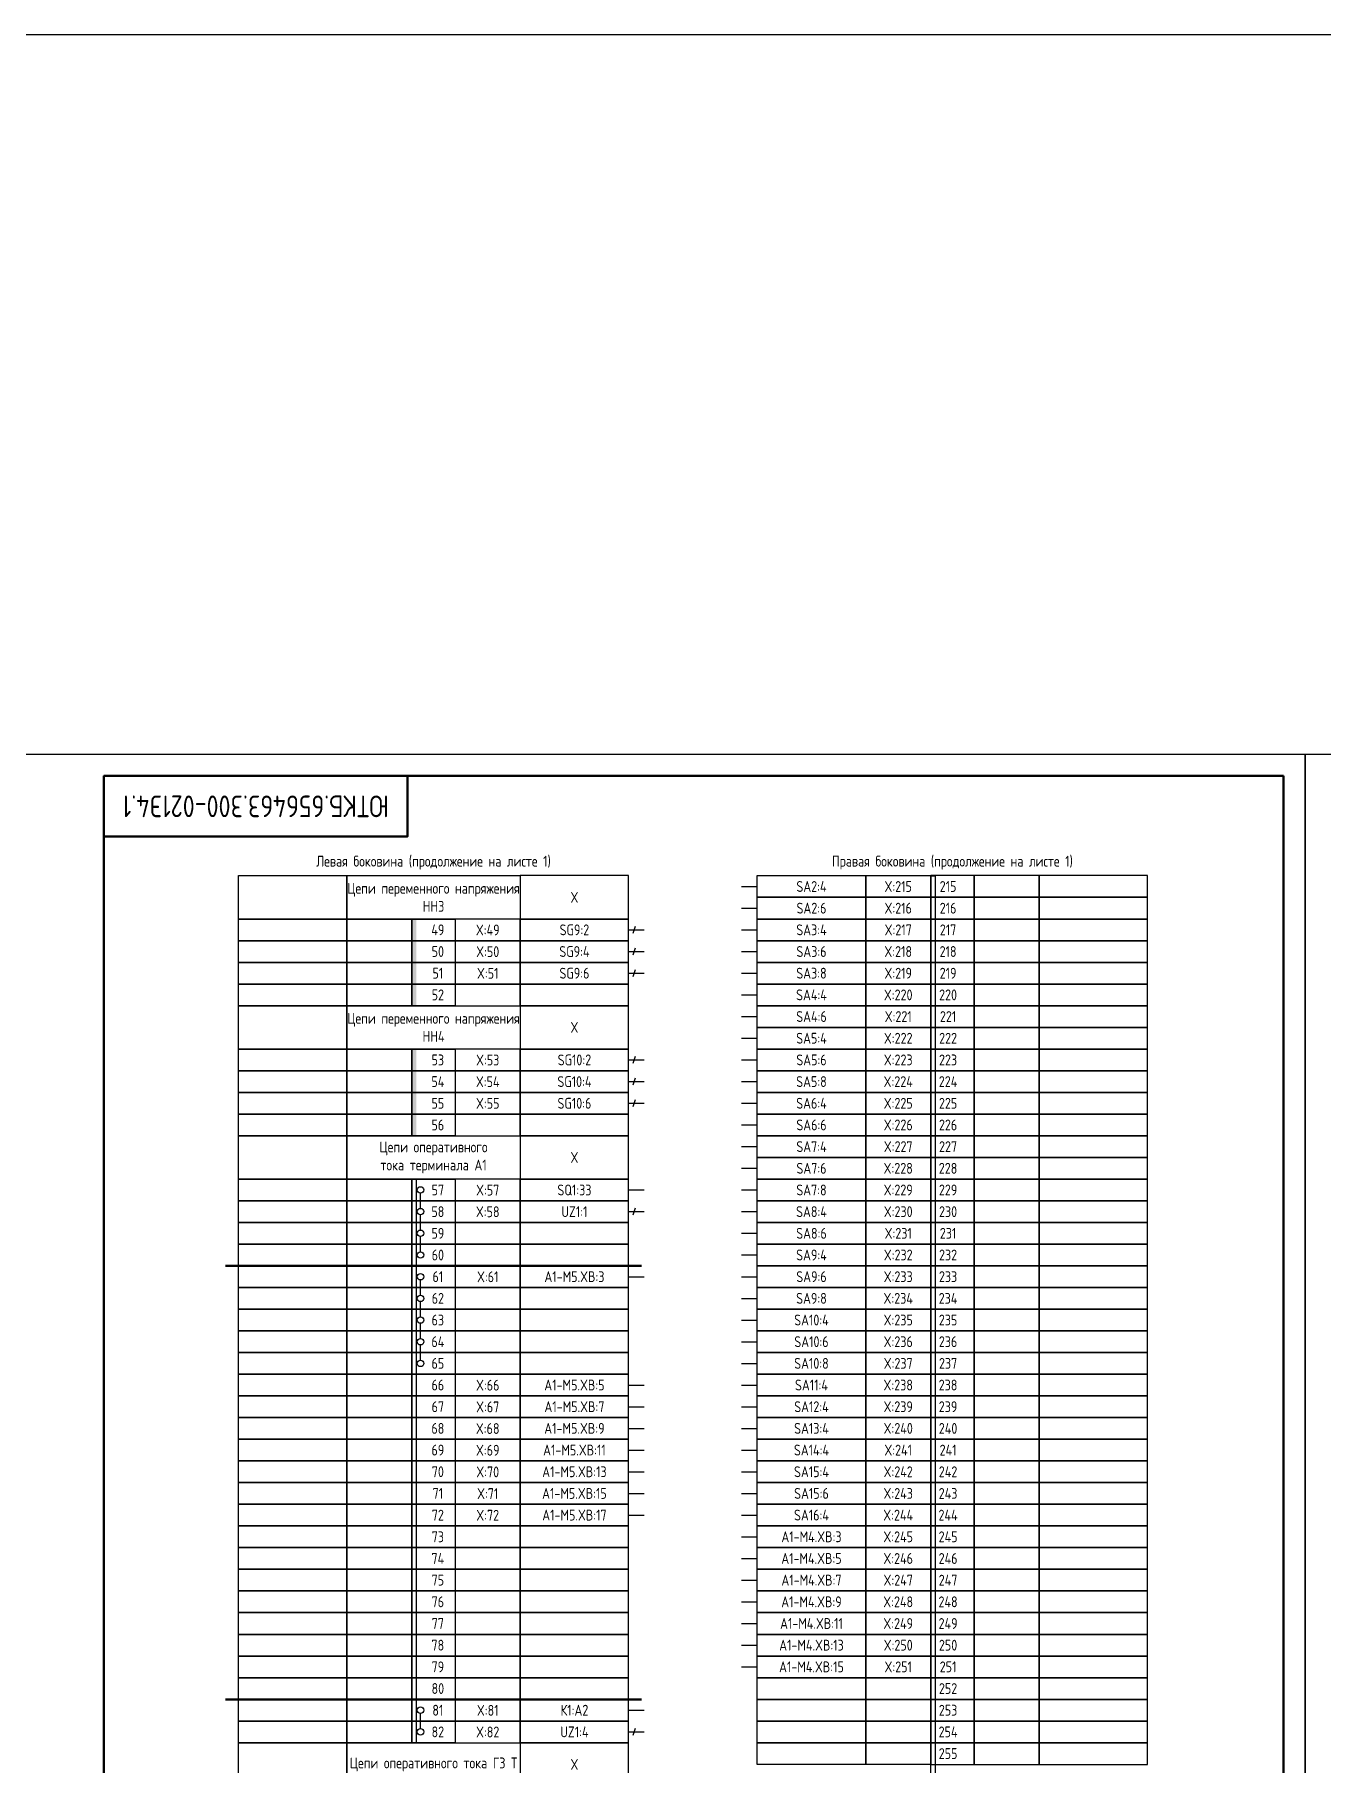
# Model space of a CAD drawing. Header units: millimetres. Extents: x -1117 to 4405, y -90 to 586.
# Drawn here: x 3661 to 3958, y 187 to 586 of the extents above; entities that cross this region are included whole.
import ezdxf

# ---------------------------------------------------------------- set-up
doc = ezdxf.new("R2010")
doc.units = ezdxf.units.MM
doc.styles.add('Gost_type_A', font='GOST_0.TTF')

# ---------------------------------------------------------------- blocks, each defined once
blk = doc.blocks.new('Штамп угловой верхний')
at = {"lineweight": 50}
blk.add_lwpolyline([(0, 0), (70, 0), (70, -14), (0, -14)], close=True, dxfattribs=at)

msp = doc.modelspace()

# ---------------------------------------------------------------- hatches: boundary and pattern name
h = msp.add_hatch(color=7)
h.dxf.hatch_style = 1
h.paths.add_polyline_path([(3749, 382), (3748, 382), (3748, 362), (3749, 362)])
h = msp.add_hatch(color=7)
h.dxf.hatch_style = 1
h.paths.add_polyline_path([(3749, 352), (3748, 352), (3748, 332), (3749, 332)])

# ---------------------------------------------------------------- linework, layer by layer
for p, q in [((3824.04, 389.5), (3827.67, 389.5)), ((3824.04, 384.5), (3827.67, 384.5)), ((3798, 379.5), (3801.62, 379.5)), ((3799.54, 380.31), (3798.96, 378.69)), ((3824.04, 379.5), (3827.67, 379.5)), ((3799.54, 375.31), (3798.96, 373.69)), ((3798, 374.5), (3801.62, 374.5)), ((3824.04, 374.5), (3827.67, 374.5)), ((3798, 369.5), (3801.62, 369.5)), ((3799.54, 370.31), (3798.96, 368.69)), ((3824.04, 369.5), (3827.67, 369.5)), ((3824.04, 364.5), (3827.67, 364.5)), ((3824.04, 359.5), (3827.67, 359.5)), ((3824.04, 354.5), (3827.67, 354.5)), ((3798, 349.5), (3801.62, 349.5)), ((3799.54, 350.31), (3798.96, 348.69)), ((3824.04, 349.5), (3827.67, 349.5)), ((3798, 344.5), (3801.62, 344.5)), ((3799.54, 345.31), (3798.96, 343.69)), ((3824.04, 344.5), (3827.67, 344.5)), ((3798, 339.5), (3801.62, 339.5)), ((3799.54, 340.31), (3798.96, 338.69)), ((3824.04, 339.5), (3827.67, 339.5)), ((3824.04, 334.5), (3827.67, 334.5)), ((3824.04, 329.5), (3827.67, 329.5)), ((3824.04, 324.5), (3827.67, 324.5)), ((3798, 319.5), (3801.62, 319.5)), ((3824.04, 319.5), (3827.67, 319.5)), ((3799.54, 315.31), (3798.96, 313.69)), ((3798, 314.5), (3801.62, 314.5)), ((3824.04, 314.5), (3827.67, 314.5)), ((3824.04, 309.5), (3827.67, 309.5)), ((3824.04, 304.5), (3827.67, 304.5)), ((3798, 299.5), (3801.62, 299.5)), ((3824.04, 299.5), (3827.67, 299.5)), ((3824.04, 294.5), (3827.67, 294.5)), ((3824.04, 289.5), (3827.67, 289.5)), ((3824.04, 284.5), (3827.67, 284.5)), ((3824.04, 279.5), (3827.67, 279.5)), ((3798, 274.5), (3801.62, 274.5)), ((3824.04, 274.5), (3827.67, 274.5)), ((3798, 269.5), (3801.62, 269.5)), ((3824.04, 269.5), (3827.67, 269.5)), ((3798, 264.5), (3801.62, 264.5)), ((3824.04, 264.5), (3827.67, 264.5)), ((3798, 259.5), (3801.62, 259.5)), ((3824.04, 259.5), (3827.67, 259.5)), ((3798, 254.5), (3801.62, 254.5)), ((3824.04, 254.5), (3827.67, 254.5)), ((3798, 249.5), (3801.62, 249.5)), ((3824.04, 249.5), (3827.67, 249.5)), ((3798, 244.5), (3801.62, 244.5)), ((3824.04, 244.5), (3827.67, 244.5)), ((3824.04, 239.5), (3827.67, 239.5)), ((3824.04, 234.5), (3827.67, 234.5)), ((3824.04, 229.5), (3827.67, 229.5)), ((3824.04, 224.5), (3827.67, 224.5)), ((3824.04, 219.5), (3827.67, 219.5)), ((3824.04, 214.5), (3827.67, 214.5)), ((3824.04, 209.5), (3827.67, 209.5)), ((3798, 199.5), (3801.62, 199.5)), ((3798, 194.5), (3801.62, 194.5)), ((3799.54, 195.31), (3798.96, 193.69))]:
    msp.add_line(p, q)
at = {"lineweight": -2}
for p, q in [((3750, 315.25), (3750, 318.75)), ((3750, 310.25), (3750, 313.75)), ((3750, 305.25), (3750, 308.75)), ((3750, 295.25), (3750, 298.75)), ((3750, 290.25), (3750, 293.75)), ((3750, 285.25), (3750, 288.75)), ((3750, 280.25), (3750, 283.75))]:
    msp.add_line(p, q, dxfattribs=at)
at = {"lineweight": 50}
for p, q in [((3705, 302), (3801, 302)), ((3705, 202), (3801, 202))]:
    msp.add_line(p, q, dxfattribs=at)
at = {"color": 7, "lineweight": -2}
msp.add_line((3750, 195.25), (3750, 198.75), dxfattribs=at)
for points in [[(-1117.42, 586), (4404.54, 586), (4404.54, -90), (-1117.42, -90)], [(3954, 420), (3954, 0), (3657, 0), (3657, 420)], [(4251, 420), (4251, 0), (3954, 0), (3954, 420)], [(3708, 392), (3733, 392), (3733, 382), (3708, 382)], [(3733, 392), (3773, 392), (3773, 382), (3733, 382)], [(3798, 392), (3773, 392), (3773, 382), (3798, 382)], [(3827.67, 392), (3852.67, 392), (3852.67, 387), (3827.67, 387)], [(3827.67, 392), (3852.67, 392), (3852.67, 387), (3827.67, 387)], [(3852.67, 392), (3867.67, 392), (3867.67, 387), (3852.67, 387)], [(3852.67, 392), (3867.67, 392), (3867.67, 387), (3852.67, 387)], [(3877.67, 392), (3867.67, 392), (3867.67, 387), (3877.67, 387)], [(3877.67, 392), (3867.67, 392), (3867.67, 387), (3877.67, 387)], [(3867.67, 391.99), (3868.67, 391.99), (3868.67, 162), (3867.67, 162)], [(3892.67, 392), (3877.67, 392), (3877.67, 387), (3892.67, 387)], [(3892.67, 392), (3877.67, 392), (3877.67, 387), (3892.67, 387)], [(3917.67, 392), (3892.67, 392), (3892.67, 387), (3917.67, 387)], [(3917.67, 392), (3892.67, 392), (3892.67, 387), (3917.67, 387)], [(3827.67, 387), (3852.67, 387), (3852.67, 382), (3827.67, 382)], [(3827.67, 387), (3852.67, 387), (3852.67, 382), (3827.67, 382)], [(3852.67, 387), (3867.67, 387), (3867.67, 382), (3852.67, 382)], [(3852.67, 387), (3867.67, 387), (3867.67, 382), (3852.67, 382)], [(3877.67, 387), (3867.67, 387), (3867.67, 382), (3877.67, 382)], [(3877.67, 387), (3867.67, 387), (3867.67, 382), (3877.67, 382)], [(3892.67, 387), (3877.67, 387), (3877.67, 382), (3892.67, 382)], [(3892.67, 387), (3877.67, 387), (3877.67, 382), (3892.67, 382)], [(3917.67, 387), (3892.67, 387), (3892.67, 382), (3917.67, 382)], [(3917.67, 387), (3892.67, 387), (3892.67, 382), (3917.67, 382)], [(3708, 382), (3733, 382), (3733, 377), (3708, 377)], [(3733, 382), (3748, 382), (3748, 377), (3733, 377)], [(3748, 382), (3758, 382), (3758, 377), (3748, 377)], [(3773, 382), (3758, 382), (3758, 377), (3773, 377)], [(3798, 382), (3773, 382), (3773, 377), (3798, 377)], [(3827.67, 382), (3852.67, 382), (3852.67, 377), (3827.67, 377)], [(3827.67, 382), (3852.67, 382), (3852.67, 377), (3827.67, 377)], [(3852.67, 382), (3867.67, 382), (3867.67, 377), (3852.67, 377)], [(3852.67, 382), (3867.67, 382), (3867.67, 377), (3852.67, 377)], [(3877.67, 382), (3867.67, 382), (3867.67, 377), (3877.67, 377)], [(3877.67, 382), (3867.67, 382), (3867.67, 377), (3877.67, 377)], [(3892.67, 382), (3877.67, 382), (3877.67, 377), (3892.67, 377)], [(3892.67, 382), (3877.67, 382), (3877.67, 377), (3892.67, 377)], [(3917.67, 382), (3892.67, 382), (3892.67, 377), (3917.67, 377)], [(3917.67, 382), (3892.67, 382), (3892.67, 377), (3917.67, 377)], [(3708, 377), (3733, 377), (3733, 372), (3708, 372)], [(3733, 377), (3748, 377), (3748, 372), (3733, 372)], [(3748, 377), (3758, 377), (3758, 372), (3748, 372)], [(3773, 377), (3758, 377), (3758, 372), (3773, 372)], [(3798, 377), (3773, 377), (3773, 372), (3798, 372)], [(3827.67, 377), (3852.67, 377), (3852.67, 372), (3827.67, 372)], [(3852.67, 377), (3867.67, 377), (3867.67, 372), (3852.67, 372)], [(3877.67, 377), (3867.67, 377), (3867.67, 372), (3877.67, 372)], [(3892.67, 377), (3877.67, 377), (3877.67, 372), (3892.67, 372)], [(3917.67, 377), (3892.67, 377), (3892.67, 372), (3917.67, 372)], [(3708, 372), (3733, 372), (3733, 367), (3708, 367)], [(3733, 372), (3748, 372), (3748, 367), (3733, 367)], [(3748, 372), (3758, 372), (3758, 367), (3748, 367)], [(3773, 372), (3758, 372), (3758, 367), (3773, 367)], [(3798, 372), (3773, 372), (3773, 367), (3798, 367)], [(3827.67, 372), (3852.67, 372), (3852.67, 367), (3827.67, 367)], [(3852.67, 372), (3867.67, 372), (3867.67, 367), (3852.67, 367)], [(3877.67, 372), (3867.67, 372), (3867.67, 367), (3877.67, 367)], [(3892.67, 372), (3877.67, 372), (3877.67, 367), (3892.67, 367)], [(3917.67, 372), (3892.67, 372), (3892.67, 367), (3917.67, 367)], [(3708, 367), (3733, 367), (3733, 362), (3708, 362)], [(3733, 367), (3748, 367), (3748, 362), (3733, 362)], [(3748, 367), (3758, 367), (3758, 362), (3748, 362)], [(3773, 367), (3758, 367), (3758, 362), (3773, 362)], [(3798, 367), (3773, 367), (3773, 362), (3798, 362)], [(3827.67, 367), (3852.67, 367), (3852.67, 362), (3827.67, 362)], [(3852.67, 367), (3867.67, 367), (3867.67, 362), (3852.67, 362)], [(3877.67, 367), (3867.67, 367), (3867.67, 362), (3877.67, 362)], [(3892.67, 367), (3877.67, 367), (3877.67, 362), (3892.67, 362)], [(3917.67, 367), (3892.67, 367), (3892.67, 362), (3917.67, 362)], [(3708, 362), (3733, 362), (3733, 352), (3708, 352)], [(3733, 362), (3773, 362), (3773, 352), (3733, 352)], [(3798, 362), (3773, 362), (3773, 352), (3798, 352)], [(3827.67, 362), (3852.67, 362), (3852.67, 357), (3827.67, 357)], [(3852.67, 362), (3867.67, 362), (3867.67, 357), (3852.67, 357)], [(3877.67, 362), (3867.67, 362), (3867.67, 357), (3877.67, 357)], [(3892.67, 362), (3877.67, 362), (3877.67, 357), (3892.67, 357)], [(3917.67, 362), (3892.67, 362), (3892.67, 357), (3917.67, 357)], [(3827.67, 357), (3852.67, 357), (3852.67, 352), (3827.67, 352)], [(3852.67, 357), (3867.67, 357), (3867.67, 352), (3852.67, 352)], [(3877.67, 357), (3867.67, 357), (3867.67, 352), (3877.67, 352)], [(3892.67, 357), (3877.67, 357), (3877.67, 352), (3892.67, 352)], [(3917.67, 357), (3892.67, 357), (3892.67, 352), (3917.67, 352)], [(3708, 352), (3733, 352), (3733, 347), (3708, 347)], [(3733, 352), (3748, 352), (3748, 347), (3733, 347)], [(3748, 352), (3758, 352), (3758, 347), (3748, 347)], [(3773, 352), (3758, 352), (3758, 347), (3773, 347)], [(3798, 352), (3773, 352), (3773, 347), (3798, 347)], [(3827.67, 352), (3852.67, 352), (3852.67, 347), (3827.67, 347)], [(3852.67, 352), (3867.67, 352), (3867.67, 347), (3852.67, 347)], [(3877.67, 352), (3867.67, 352), (3867.67, 347), (3877.67, 347)], [(3892.67, 352), (3877.67, 352), (3877.67, 347), (3892.67, 347)], [(3917.67, 352), (3892.67, 352), (3892.67, 347), (3917.67, 347)], [(3708, 347), (3733, 347), (3733, 342), (3708, 342)], [(3733, 347), (3748, 347), (3748, 342), (3733, 342)], [(3748, 347), (3758, 347), (3758, 342), (3748, 342)], [(3773, 347), (3758, 347), (3758, 342), (3773, 342)], [(3798, 347), (3773, 347), (3773, 342), (3798, 342)], [(3827.67, 347), (3852.67, 347), (3852.67, 342), (3827.67, 342)], [(3852.67, 347), (3867.67, 347), (3867.67, 342), (3852.67, 342)], [(3877.67, 347), (3867.67, 347), (3867.67, 342), (3877.67, 342)], [(3892.67, 347), (3877.67, 347), (3877.67, 342), (3892.67, 342)], [(3917.67, 347), (3892.67, 347), (3892.67, 342), (3917.67, 342)], [(3708, 342), (3733, 342), (3733, 337), (3708, 337)], [(3733, 342), (3748, 342), (3748, 337), (3733, 337)], [(3748, 342), (3758, 342), (3758, 337), (3748, 337)], [(3773, 342), (3758, 342), (3758, 337), (3773, 337)], [(3798, 342), (3773, 342), (3773, 337), (3798, 337)], [(3827.67, 342), (3852.67, 342), (3852.67, 337), (3827.67, 337)], [(3852.67, 342), (3867.67, 342), (3867.67, 337), (3852.67, 337)], [(3877.67, 342), (3867.67, 342), (3867.67, 337), (3877.67, 337)], [(3892.67, 342), (3877.67, 342), (3877.67, 337), (3892.67, 337)], [(3917.67, 342), (3892.67, 342), (3892.67, 337), (3917.67, 337)], [(3708, 337), (3733, 337), (3733, 332), (3708, 332)], [(3733, 337), (3748, 337), (3748, 332), (3733, 332)], [(3748, 337), (3758, 337), (3758, 332), (3748, 332)], [(3773, 337), (3758, 337), (3758, 332), (3773, 332)], [(3798, 337), (3773, 337), (3773, 332), (3798, 332)], [(3827.67, 337), (3852.67, 337), (3852.67, 332), (3827.67, 332)], [(3827.67, 337), (3852.67, 337), (3852.67, 332), (3827.67, 332)], [(3852.67, 337), (3867.67, 337), (3867.67, 332), (3852.67, 332)], [(3852.67, 337), (3867.67, 337), (3867.67, 332), (3852.67, 332)], [(3877.67, 337), (3867.67, 337), (3867.67, 332), (3877.67, 332)], [(3877.67, 337), (3867.67, 337), (3867.67, 332), (3877.67, 332)], [(3892.67, 337), (3877.67, 337), (3877.67, 332), (3892.67, 332)], [(3892.67, 337), (3877.67, 337), (3877.67, 332), (3892.67, 332)], [(3917.67, 337), (3892.67, 337), (3892.67, 332), (3917.67, 332)], [(3917.67, 337), (3892.67, 337), (3892.67, 332), (3917.67, 332)], [(3708, 332), (3733, 332), (3733, 322), (3708, 322)], [(3733, 332), (3773, 332), (3773, 322), (3733, 322)], [(3798, 332), (3773, 332), (3773, 322), (3798, 322)], [(3827.67, 332), (3852.67, 332), (3852.67, 327), (3827.67, 327)], [(3827.67, 332), (3852.67, 332), (3852.67, 327), (3827.67, 327)], [(3852.67, 332), (3867.67, 332), (3867.67, 327), (3852.67, 327)], [(3852.67, 332), (3867.67, 332), (3867.67, 327), (3852.67, 327)], [(3877.67, 332), (3867.67, 332), (3867.67, 327), (3877.67, 327)], [(3877.67, 332), (3867.67, 332), (3867.67, 327), (3877.67, 327)], [(3892.67, 332), (3877.67, 332), (3877.67, 327), (3892.67, 327)], [(3892.67, 332), (3877.67, 332), (3877.67, 327), (3892.67, 327)], [(3917.67, 332), (3892.67, 332), (3892.67, 327), (3917.67, 327)], [(3917.67, 332), (3892.67, 332), (3892.67, 327), (3917.67, 327)], [(3827.67, 327), (3852.67, 327), (3852.67, 322), (3827.67, 322)], [(3827.67, 327), (3852.67, 327), (3852.67, 322), (3827.67, 322)], [(3852.67, 327), (3867.67, 327), (3867.67, 322), (3852.67, 322)], [(3852.67, 327), (3867.67, 327), (3867.67, 322), (3852.67, 322)], [(3877.67, 327), (3867.67, 327), (3867.67, 322), (3877.67, 322)], [(3877.67, 327), (3867.67, 327), (3867.67, 322), (3877.67, 322)], [(3892.67, 327), (3877.67, 327), (3877.67, 322), (3892.67, 322)], [(3892.67, 327), (3877.67, 327), (3877.67, 322), (3892.67, 322)], [(3917.67, 327), (3892.67, 327), (3892.67, 322), (3917.67, 322)], [(3917.67, 327), (3892.67, 327), (3892.67, 322), (3917.67, 322)], [(3708, 322), (3733, 322), (3733, 317), (3708, 317)], [(3733, 322), (3748, 322), (3748, 317), (3733, 317)], [(3748, 322), (3758, 322), (3758, 317), (3748, 317)], [(3748, 322), (3749, 322), (3749, 192), (3748, 192)], [(3773, 322), (3758, 322), (3758, 317), (3773, 317)], [(3798, 322), (3773, 322), (3773, 317), (3798, 317)], [(3827.67, 322), (3852.67, 322), (3852.67, 317), (3827.67, 317)], [(3852.67, 322), (3867.67, 322), (3867.67, 317), (3852.67, 317)], [(3877.67, 322), (3867.67, 322), (3867.67, 317), (3877.67, 317)], [(3892.67, 322), (3877.67, 322), (3877.67, 317), (3892.67, 317)], [(3917.67, 322), (3892.67, 322), (3892.67, 317), (3917.67, 317)], [(3708, 317), (3733, 317), (3733, 312), (3708, 312)], [(3733, 317), (3748, 317), (3748, 312), (3733, 312)], [(3748, 317), (3758, 317), (3758, 312), (3748, 312)], [(3773, 317), (3758, 317), (3758, 312), (3773, 312)], [(3798, 317), (3773, 317), (3773, 312), (3798, 312)], [(3827.67, 317), (3852.67, 317), (3852.67, 312), (3827.67, 312)], [(3852.67, 317), (3867.67, 317), (3867.67, 312), (3852.67, 312)], [(3877.67, 317), (3867.67, 317), (3867.67, 312), (3877.67, 312)], [(3892.67, 317), (3877.67, 317), (3877.67, 312), (3892.67, 312)], [(3917.67, 317), (3892.67, 317), (3892.67, 312), (3917.67, 312)], [(3708, 312), (3733, 312), (3733, 307), (3708, 307)], [(3733, 312), (3748, 312), (3748, 307), (3733, 307)], [(3748, 312), (3758, 312), (3758, 307), (3748, 307)], [(3773, 312), (3758, 312), (3758, 307), (3773, 307)], [(3798, 312), (3773, 312), (3773, 307), (3798, 307)], [(3827.67, 312), (3852.67, 312), (3852.67, 307), (3827.67, 307)], [(3852.67, 312), (3867.67, 312), (3867.67, 307), (3852.67, 307)], [(3877.67, 312), (3867.67, 312), (3867.67, 307), (3877.67, 307)], [(3892.67, 312), (3877.67, 312), (3877.67, 307), (3892.67, 307)], [(3917.67, 312), (3892.67, 312), (3892.67, 307), (3917.67, 307)], [(3708, 307), (3733, 307), (3733, 302), (3708, 302)], [(3733, 307), (3748, 307), (3748, 302), (3733, 302)], [(3748, 307), (3758, 307), (3758, 302), (3748, 302)], [(3773, 307), (3758, 307), (3758, 302), (3773, 302)], [(3798, 307), (3773, 307), (3773, 302), (3798, 302)], [(3827.67, 307), (3852.67, 307), (3852.67, 302), (3827.67, 302)], [(3852.67, 307), (3867.67, 307), (3867.67, 302), (3852.67, 302)], [(3877.67, 307), (3867.67, 307), (3867.67, 302), (3877.67, 302)], [(3892.67, 307), (3877.67, 307), (3877.67, 302), (3892.67, 302)], [(3917.67, 307), (3892.67, 307), (3892.67, 302), (3917.67, 302)], [(3708, 302), (3733, 302), (3733, 297), (3708, 297)], [(3733, 302), (3748, 302), (3748, 297), (3733, 297)], [(3748, 302), (3758, 302), (3758, 297), (3748, 297)], [(3773, 302), (3758, 302), (3758, 297), (3773, 297)], [(3798, 302), (3773, 302), (3773, 297), (3798, 297)], [(3827.67, 302), (3852.67, 302), (3852.67, 297), (3827.67, 297)], [(3852.67, 302), (3867.67, 302), (3867.67, 297), (3852.67, 297)], [(3877.67, 302), (3867.67, 302), (3867.67, 297), (3877.67, 297)], [(3892.67, 302), (3877.67, 302), (3877.67, 297), (3892.67, 297)], [(3917.67, 302), (3892.67, 302), (3892.67, 297), (3917.67, 297)], [(3708, 297), (3733, 297), (3733, 292), (3708, 292)], [(3733, 297), (3748, 297), (3748, 292), (3733, 292)], [(3748, 297), (3758, 297), (3758, 292), (3748, 292)], [(3773, 297), (3758, 297), (3758, 292), (3773, 292)], [(3798, 297), (3773, 297), (3773, 292), (3798, 292)], [(3827.67, 297), (3852.67, 297), (3852.67, 292), (3827.67, 292)], [(3852.67, 297), (3867.67, 297), (3867.67, 292), (3852.67, 292)], [(3877.67, 297), (3867.67, 297), (3867.67, 292), (3877.67, 292)], [(3892.67, 297), (3877.67, 297), (3877.67, 292), (3892.67, 292)], [(3917.67, 297), (3892.67, 297), (3892.67, 292), (3917.67, 292)], [(3708, 292), (3733, 292), (3733, 287), (3708, 287)], [(3733, 292), (3748, 292), (3748, 287), (3733, 287)], [(3748, 292), (3758, 292), (3758, 287), (3748, 287)], [(3773, 292), (3758, 292), (3758, 287), (3773, 287)], [(3798, 292), (3773, 292), (3773, 287), (3798, 287)], [(3827.67, 292), (3852.67, 292), (3852.67, 287), (3827.67, 287)], [(3827.67, 292), (3852.67, 292), (3852.67, 287), (3827.67, 287)], [(3852.67, 292), (3867.67, 292), (3867.67, 287), (3852.67, 287)], [(3877.67, 292), (3867.67, 292), (3867.67, 287), (3877.67, 287)], [(3892.67, 292), (3877.67, 292), (3877.67, 287), (3892.67, 287)], [(3917.67, 292), (3892.67, 292), (3892.67, 287), (3917.67, 287)], [(3708, 287), (3733, 287), (3733, 282), (3708, 282)], [(3733, 287), (3748, 287), (3748, 282), (3733, 282)], [(3748, 287), (3758, 287), (3758, 282), (3748, 282)], [(3773, 287), (3758, 287), (3758, 282), (3773, 282)], [(3798, 287), (3773, 287), (3773, 282), (3798, 282)], [(3827.67, 287), (3852.67, 287), (3852.67, 282), (3827.67, 282)], [(3852.67, 287), (3867.67, 287), (3867.67, 282), (3852.67, 282)], [(3877.67, 287), (3867.67, 287), (3867.67, 282), (3877.67, 282)], [(3892.67, 287), (3877.67, 287), (3877.67, 282), (3892.67, 282)], [(3917.67, 287), (3892.67, 287), (3892.67, 282), (3917.67, 282)], [(3708, 282), (3733, 282), (3733, 277), (3708, 277)], [(3733, 282), (3748, 282), (3748, 277), (3733, 277)], [(3748, 282), (3758, 282), (3758, 277), (3748, 277)], [(3773, 282), (3758, 282), (3758, 277), (3773, 277)], [(3798, 282), (3773, 282), (3773, 277), (3798, 277)], [(3827.67, 282), (3852.67, 282), (3852.67, 277), (3827.67, 277)], [(3852.67, 282), (3867.67, 282), (3867.67, 277), (3852.67, 277)], [(3877.67, 282), (3867.67, 282), (3867.67, 277), (3877.67, 277)], [(3892.67, 282), (3877.67, 282), (3877.67, 277), (3892.67, 277)], [(3917.67, 282), (3892.67, 282), (3892.67, 277), (3917.67, 277)], [(3708, 277), (3733, 277), (3733, 272), (3708, 272)], [(3733, 277), (3748, 277), (3748, 272), (3733, 272)], [(3748, 277), (3758, 277), (3758, 272), (3748, 272)], [(3773, 277), (3758, 277), (3758, 272), (3773, 272)], [(3798, 277), (3773, 277), (3773, 272), (3798, 272)], [(3827.67, 277), (3852.67, 277), (3852.67, 272), (3827.67, 272)], [(3852.67, 277), (3867.67, 277), (3867.67, 272), (3852.67, 272)], [(3877.67, 277), (3867.67, 277), (3867.67, 272), (3877.67, 272)], [(3892.67, 277), (3877.67, 277), (3877.67, 272), (3892.67, 272)], [(3917.67, 277), (3892.67, 277), (3892.67, 272), (3917.67, 272)], [(3708, 272), (3733, 272), (3733, 267), (3708, 267)], [(3733, 272), (3748, 272), (3748, 267), (3733, 267)], [(3748, 272), (3758, 272), (3758, 267), (3748, 267)], [(3773, 272), (3758, 272), (3758, 267), (3773, 267)], [(3798, 272), (3773, 272), (3773, 267), (3798, 267)], [(3827.67, 272), (3852.67, 272), (3852.67, 267), (3827.67, 267)], [(3852.67, 272), (3867.67, 272), (3867.67, 267), (3852.67, 267)], [(3877.67, 272), (3867.67, 272), (3867.67, 267), (3877.67, 267)], [(3892.67, 272), (3877.67, 272), (3877.67, 267), (3892.67, 267)], [(3917.67, 272), (3892.67, 272), (3892.67, 267), (3917.67, 267)], [(3708, 267), (3733, 267), (3733, 262), (3708, 262)], [(3733, 267), (3748, 267), (3748, 262), (3733, 262)], [(3748, 267), (3758, 267), (3758, 262), (3748, 262)], [(3773, 267), (3758, 267), (3758, 262), (3773, 262)], [(3798, 267), (3773, 267), (3773, 262), (3798, 262)], [(3827.67, 267), (3852.67, 267), (3852.67, 262), (3827.67, 262)], [(3852.67, 267), (3867.67, 267), (3867.67, 262), (3852.67, 262)], [(3877.67, 267), (3867.67, 267), (3867.67, 262), (3877.67, 262)], [(3892.67, 267), (3877.67, 267), (3877.67, 262), (3892.67, 262)], [(3917.67, 267), (3892.67, 267), (3892.67, 262), (3917.67, 262)], [(3708, 262), (3733, 262), (3733, 257), (3708, 257)], [(3733, 262), (3748, 262), (3748, 257), (3733, 257)], [(3748, 262), (3758, 262), (3758, 257), (3748, 257)], [(3773, 262), (3758, 262), (3758, 257), (3773, 257)], [(3798, 262), (3773, 262), (3773, 257), (3798, 257)], [(3827.67, 262), (3852.67, 262), (3852.67, 257), (3827.67, 257)], [(3852.67, 262), (3867.67, 262), (3867.67, 257), (3852.67, 257)], [(3877.67, 262), (3867.67, 262), (3867.67, 257), (3877.67, 257)], [(3892.67, 262), (3877.67, 262), (3877.67, 257), (3892.67, 257)], [(3917.67, 262), (3892.67, 262), (3892.67, 257), (3917.67, 257)], [(3708, 257), (3733, 257), (3733, 252), (3708, 252)], [(3733, 257), (3748, 257), (3748, 252), (3733, 252)], [(3748, 257), (3758, 257), (3758, 252), (3748, 252)], [(3773, 257), (3758, 257), (3758, 252), (3773, 252)], [(3798, 257), (3773, 257), (3773, 252), (3798, 252)], [(3827.67, 257), (3852.67, 257), (3852.67, 252), (3827.67, 252)], [(3852.67, 257), (3867.67, 257), (3867.67, 252), (3852.67, 252)], [(3877.67, 257), (3867.67, 257), (3867.67, 252), (3877.67, 252)], [(3892.67, 257), (3877.67, 257), (3877.67, 252), (3892.67, 252)], [(3917.67, 257), (3892.67, 257), (3892.67, 252), (3917.67, 252)], [(3708, 252), (3733, 252), (3733, 247), (3708, 247)], [(3733, 252), (3748, 252), (3748, 247), (3733, 247)], [(3748, 252), (3758, 252), (3758, 247), (3748, 247)], [(3773, 252), (3758, 252), (3758, 247), (3773, 247)], [(3798, 252), (3773, 252), (3773, 247), (3798, 247)], [(3827.67, 252), (3852.67, 252), (3852.67, 247), (3827.67, 247)], [(3852.67, 252), (3867.67, 252), (3867.67, 247), (3852.67, 247)], [(3877.67, 252), (3867.67, 252), (3867.67, 247), (3877.67, 247)], [(3892.67, 252), (3877.67, 252), (3877.67, 247), (3892.67, 247)], [(3917.67, 252), (3892.67, 252), (3892.67, 247), (3917.67, 247)], [(3708, 247), (3733, 247), (3733, 242), (3708, 242)], [(3733, 247), (3748, 247), (3748, 242), (3733, 242)], [(3748, 247), (3758, 247), (3758, 242), (3748, 242)], [(3773, 247), (3758, 247), (3758, 242), (3773, 242)], [(3798, 247), (3773, 247), (3773, 242), (3798, 242)], [(3827.67, 247), (3852.67, 247), (3852.67, 242), (3827.67, 242)], [(3852.67, 247), (3867.67, 247), (3867.67, 242), (3852.67, 242)], [(3877.67, 247), (3867.67, 247), (3867.67, 242), (3877.67, 242)], [(3892.67, 247), (3877.67, 247), (3877.67, 242), (3892.67, 242)], [(3917.67, 247), (3892.67, 247), (3892.67, 242), (3917.67, 242)], [(3708, 242), (3733, 242), (3733, 237), (3708, 237)], [(3733, 242), (3748, 242), (3748, 237), (3733, 237)], [(3748, 242), (3758, 242), (3758, 237), (3748, 237)], [(3773, 242), (3758, 242), (3758, 237), (3773, 237)], [(3798, 242), (3773, 242), (3773, 237), (3798, 237)], [(3827.67, 242), (3852.67, 242), (3852.67, 237), (3827.67, 237)], [(3827.67, 242), (3852.67, 242), (3852.67, 237), (3827.67, 237)], [(3852.67, 242), (3867.67, 242), (3867.67, 237), (3852.67, 237)], [(3852.67, 242), (3867.67, 242), (3867.67, 237), (3852.67, 237)], [(3877.67, 242), (3867.67, 242), (3867.67, 237), (3877.67, 237)], [(3877.67, 242), (3867.67, 242), (3867.67, 237), (3877.67, 237)], [(3892.67, 242), (3877.67, 242), (3877.67, 237), (3892.67, 237)], [(3892.67, 242), (3877.67, 242), (3877.67, 237), (3892.67, 237)], [(3917.67, 242), (3892.67, 242), (3892.67, 237), (3917.67, 237)], [(3917.67, 242), (3892.67, 242), (3892.67, 237), (3917.67, 237)], [(3708, 237), (3733, 237), (3733, 232), (3708, 232)], [(3733, 237), (3748, 237), (3748, 232), (3733, 232)], [(3748, 237), (3758, 237), (3758, 232), (3748, 232)], [(3773, 237), (3758, 237), (3758, 232), (3773, 232)], [(3798, 237), (3773, 237), (3773, 232), (3798, 232)], [(3827.67, 237), (3852.67, 237), (3852.67, 232), (3827.67, 232)], [(3827.67, 237), (3852.67, 237), (3852.67, 232), (3827.67, 232)], [(3852.67, 237), (3867.67, 237), (3867.67, 232), (3852.67, 232)], [(3852.67, 237), (3867.67, 237), (3867.67, 232), (3852.67, 232)], [(3877.67, 237), (3867.67, 237), (3867.67, 232), (3877.67, 232)], [(3877.67, 237), (3867.67, 237), (3867.67, 232), (3877.67, 232)], [(3892.67, 237), (3877.67, 237), (3877.67, 232), (3892.67, 232)], [(3892.67, 237), (3877.67, 237), (3877.67, 232), (3892.67, 232)], [(3917.67, 237), (3892.67, 237), (3892.67, 232), (3917.67, 232)], [(3917.67, 237), (3892.67, 237), (3892.67, 232), (3917.67, 232)], [(3708, 232), (3733, 232), (3733, 227), (3708, 227)], [(3733, 232), (3748, 232), (3748, 227), (3733, 227)], [(3748, 232), (3758, 232), (3758, 227), (3748, 227)], [(3773, 232), (3758, 232), (3758, 227), (3773, 227)], [(3798, 232), (3773, 232), (3773, 227), (3798, 227)], [(3827.67, 232), (3852.67, 232), (3852.67, 227), (3827.67, 227)], [(3827.67, 232), (3852.67, 232), (3852.67, 227), (3827.67, 227)], [(3852.67, 232), (3867.67, 232), (3867.67, 227), (3852.67, 227)], [(3852.67, 232), (3867.67, 232), (3867.67, 227), (3852.67, 227)], [(3877.67, 232), (3867.67, 232), (3867.67, 227), (3877.67, 227)], [(3877.67, 232), (3867.67, 232), (3867.67, 227), (3877.67, 227)], [(3892.67, 232), (3877.67, 232), (3877.67, 227), (3892.67, 227)], [(3892.67, 232), (3877.67, 232), (3877.67, 227), (3892.67, 227)], [(3917.67, 232), (3892.67, 232), (3892.67, 227), (3917.67, 227)], [(3917.67, 232), (3892.67, 232), (3892.67, 227), (3917.67, 227)], [(3708, 227), (3733, 227), (3733, 222), (3708, 222)], [(3733, 227), (3748, 227), (3748, 222), (3733, 222)], [(3748, 227), (3758, 227), (3758, 222), (3748, 222)], [(3773, 227), (3758, 227), (3758, 222), (3773, 222)], [(3798, 227), (3773, 227), (3773, 222), (3798, 222)], [(3827.67, 227), (3852.67, 227), (3852.67, 222), (3827.67, 222)], [(3827.67, 227), (3852.67, 227), (3852.67, 222), (3827.67, 222)], [(3852.67, 227), (3867.67, 227), (3867.67, 222), (3852.67, 222)], [(3852.67, 227), (3867.67, 227), (3867.67, 222), (3852.67, 222)], [(3877.67, 227), (3867.67, 227), (3867.67, 222), (3877.67, 222)], [(3877.67, 227), (3867.67, 227), (3867.67, 222), (3877.67, 222)], [(3892.67, 227), (3877.67, 227), (3877.67, 222), (3892.67, 222)], [(3892.67, 227), (3877.67, 227), (3877.67, 222), (3892.67, 222)], [(3917.67, 227), (3892.67, 227), (3892.67, 222), (3917.67, 222)], [(3917.67, 227), (3892.67, 227), (3892.67, 222), (3917.67, 222)], [(3708, 222), (3733, 222), (3733, 217), (3708, 217)], [(3733, 222), (3748, 222), (3748, 217), (3733, 217)], [(3748, 222), (3758, 222), (3758, 217), (3748, 217)], [(3773, 222), (3758, 222), (3758, 217), (3773, 217)], [(3798, 222), (3773, 222), (3773, 217), (3798, 217)], [(3827.67, 222), (3852.67, 222), (3852.67, 217), (3827.67, 217)], [(3852.67, 222), (3867.67, 222), (3867.67, 217), (3852.67, 217)], [(3877.67, 222), (3867.67, 222), (3867.67, 217), (3877.67, 217)], [(3892.67, 222), (3877.67, 222), (3877.67, 217), (3892.67, 217)], [(3917.67, 222), (3892.67, 222), (3892.67, 217), (3917.67, 217)], [(3708, 217), (3733, 217), (3733, 212), (3708, 212)], [(3733, 217), (3748, 217), (3748, 212), (3733, 212)], [(3748, 217), (3758, 217), (3758, 212), (3748, 212)], [(3773, 217), (3758, 217), (3758, 212), (3773, 212)], [(3798, 217), (3773, 217), (3773, 212), (3798, 212)], [(3827.67, 217), (3852.67, 217), (3852.67, 212), (3827.67, 212)], [(3852.67, 217), (3867.67, 217), (3867.67, 212), (3852.67, 212)], [(3877.67, 217), (3867.67, 217), (3867.67, 212), (3877.67, 212)], [(3892.67, 217), (3877.67, 217), (3877.67, 212), (3892.67, 212)], [(3917.67, 217), (3892.67, 217), (3892.67, 212), (3917.67, 212)], [(3708, 212), (3733, 212), (3733, 207), (3708, 207)], [(3733, 212), (3748, 212), (3748, 207), (3733, 207)], [(3748, 212), (3758, 212), (3758, 207), (3748, 207)], [(3773, 212), (3758, 212), (3758, 207), (3773, 207)], [(3798, 212), (3773, 212), (3773, 207), (3798, 207)], [(3827.67, 212), (3852.67, 212), (3852.67, 207), (3827.67, 207)], [(3852.67, 212), (3867.67, 212), (3867.67, 207), (3852.67, 207)], [(3877.67, 212), (3867.67, 212), (3867.67, 207), (3877.67, 207)], [(3892.67, 212), (3877.67, 212), (3877.67, 207), (3892.67, 207)], [(3917.67, 212), (3892.67, 212), (3892.67, 207), (3917.67, 207)], [(3708, 207), (3733, 207), (3733, 202), (3708, 202)], [(3733, 207), (3748, 207), (3748, 202), (3733, 202)], [(3748, 207), (3758, 207), (3758, 202), (3748, 202)], [(3773, 207), (3758, 207), (3758, 202), (3773, 202)], [(3798, 207), (3773, 207), (3773, 202), (3798, 202)], [(3827.67, 207), (3852.67, 207), (3852.67, 202), (3827.67, 202)], [(3852.67, 207), (3867.67, 207), (3867.67, 202), (3852.67, 202)], [(3877.67, 207), (3867.67, 207), (3867.67, 202), (3877.67, 202)], [(3892.67, 207), (3877.67, 207), (3877.67, 202), (3892.67, 202)], [(3917.67, 207), (3892.67, 207), (3892.67, 202), (3917.67, 202)], [(3708, 202), (3733, 202), (3733, 197), (3708, 197)], [(3733, 202), (3748, 202), (3748, 197), (3733, 197)], [(3748, 202), (3758, 202), (3758, 197), (3748, 197)], [(3773, 202), (3758, 202), (3758, 197), (3773, 197)], [(3798, 202), (3773, 202), (3773, 197), (3798, 197)], [(3827.67, 202), (3852.67, 202), (3852.67, 197), (3827.67, 197)], [(3852.67, 202), (3867.67, 202), (3867.67, 197), (3852.67, 197)], [(3877.67, 202), (3867.67, 202), (3867.67, 197), (3877.67, 197)], [(3892.67, 202), (3877.67, 202), (3877.67, 197), (3892.67, 197)], [(3917.67, 202), (3892.67, 202), (3892.67, 197), (3917.67, 197)], [(3708, 197), (3733, 197), (3733, 192), (3708, 192)], [(3733, 197), (3748, 197), (3748, 192), (3733, 192)], [(3748, 197), (3758, 197), (3758, 192), (3748, 192)], [(3773, 197), (3758, 197), (3758, 192), (3773, 192)], [(3798, 197), (3773, 197), (3773, 192), (3798, 192)], [(3827.67, 197), (3852.67, 197), (3852.67, 192), (3827.67, 192)], [(3852.67, 197), (3867.67, 197), (3867.67, 192), (3852.67, 192)], [(3877.67, 197), (3867.67, 197), (3867.67, 192), (3877.67, 192)], [(3892.67, 197), (3877.67, 197), (3877.67, 192), (3892.67, 192)], [(3917.67, 197), (3892.67, 197), (3892.67, 192), (3917.67, 192)], [(3708, 192), (3733, 192), (3733, 182), (3708, 182)], [(3733, 192), (3773, 192), (3773, 182), (3733, 182)], [(3798, 192), (3773, 192), (3773, 182), (3798, 182)], [(3827.67, 192), (3852.67, 192), (3852.67, 187), (3827.67, 187)], [(3852.67, 192), (3867.67, 192), (3867.67, 187), (3852.67, 187)], [(3877.67, 192), (3867.67, 192), (3867.67, 187), (3877.67, 187)], [(3892.67, 192), (3877.67, 192), (3877.67, 187), (3892.67, 187)], [(3917.67, 192), (3892.67, 192), (3892.67, 187), (3917.67, 187)]]:
    msp.add_lwpolyline(points, close=True)
at = {"lineweight": 50}
msp.add_lwpolyline([(3949, 415), (3949, 5), (3677, 5), (3677, 415)], close=True, dxfattribs=at)
at = {"lineweight": -2}
for centre in [(3750, 319.5), (3750, 314.5), (3750, 314.5), (3750, 309.5), (3750, 309.5), (3750, 304.5), (3750, 299.5), (3750, 299.5), (3750, 294.5), (3750, 294.5), (3750, 289.5), (3750, 284.5), (3750, 284.5), (3750, 279.5)]:
    msp.add_circle(centre, 0.75, dxfattribs=at)
at = {"color": 7, "lineweight": -2}
for centre in [(3750, 199.5), (3750, 194.5), (3750, 194.5)]:
    msp.add_circle(centre, 0.75, dxfattribs=at)

# ---------------------------------------------------------------- block references
msp.add_blockref('Штамп угловой верхний', (3677, 415))

# ---------------------------------------------------------------- texts
at = {"insert": (3712, 408), "char_height": 5, "width": 70, "attachment_point": 5, "rotation": 180, "style": 'Gost_type_A'}
msp.add_mtext('ЮТКБ.656463.300-021Э4.1', dxfattribs=at)
at = {"char_height": 2.5, "attachment_point": 5, "style": 'Gost_type_A'}
for s, insert, width in [('Левая боковина (продолжение на листе 1)', (3753, 395), 90), ('Правая боковина (продолжение на листе 1)', (3872.67, 395), 90), ('Цепи переменного напряжения НН3', (3753, 387), 40), ('X', (3785.5, 387), 25), ('SA2:4', (3840.17, 389.5), 25), ('SA2:6', (3840.17, 384.5), 25), ('SG9:2', (3785.5, 379.5), 25), ('SA3:4', (3840.17, 379.5), 25), ('SG9:4', (3785.5, 374.5), 25), ('SA3:6', (3840.17, 374.5), 25), ('SG9:6', (3785.5, 369.5), 25), ('SA3:8', (3840.17, 369.5), 25), ('SA4:4', (3840.17, 364.5), 25), ('Цепи переменного напряжения НН4', (3753, 357), 40), ('SA4:6', (3840.17, 359.5), 25), ('X', (3785.5, 357), 25), ('SA5:4', (3840.17, 354.5), 25), ('SG10:2', (3785.5, 349.5), 25), ('SA5:6', (3840.17, 349.5), 25), ('SG10:4', (3785.5, 344.5), 25), ('SA5:8', (3840.17, 344.5), 25), ('SG10:6', (3785.5, 339.5), 25), ('SA6:4', (3840.17, 339.5), 25), ('SA6:6', (3840.17, 334.5), 25), ('Цепи оперативного \\Pтока терминала А1', (3753, 327), 40), ('X', (3785.5, 327), 25), ('SA7:4', (3840.17, 329.5), 25), ('SA7:6', (3840.17, 324.5), 25), ('SQ1:33', (3785.5, 319.5), 25), ('SA7:8', (3840.17, 319.5), 25), ('SA8:4', (3840.17, 314.5), 25), ('SA8:6', (3840.17, 309.5), 25), ('SA9:4', (3840.17, 304.5), 25), ('A1-М5.XB:3', (3785.5, 299.5), 25), ('SA9:6', (3840.17, 299.5), 25), ('SA9:8', (3840.17, 294.5), 25), ('SA10:4', (3840.17, 289.5), 25), ('SA10:6', (3840.17, 284.5), 25), ('SA10:8', (3840.17, 279.5), 25), ('A1-М5.XB:5', (3785.5, 274.5), 25), ('SA11:4', (3840.17, 274.5), 25), ('A1-М5.XB:7', (3785.5, 269.5), 25), ('SA12:4', (3840.17, 269.5), 25), ('A1-М5.XB:9', (3785.5, 264.5), 25), ('SA13:4', (3840.17, 264.5), 25), ('A1-М5.XB:11', (3785.5, 259.5), 25), ('SA14:4', (3840.17, 259.5), 25), ('A1-М5.XB:13', (3785.5, 254.5), 25), ('SA15:4', (3840.17, 254.5), 25), ('A1-М5.XB:15', (3785.5, 249.5), 25), ('SA15:6', (3840.17, 249.5), 25), ('A1-М5.XB:17', (3785.5, 244.5), 25), ('SA16:4', (3840.17, 244.5), 25), ('A1-M4.XB:3', (3840.17, 239.5), 25), ('A1-M4.XB:5', (3840.17, 234.5), 25), ('A1-M4.XB:7', (3840.17, 229.5), 25), ('A1-M4.XB:9', (3840.17, 224.5), 25), ('A1-M4.XB:11', (3840.17, 219.5), 25), ('A1-M4.XB:13', (3840.17, 214.5), 25), ('A1-M4.XB:15', (3840.17, 209.5), 25), ('К1:А2', (3785.5, 199.5), 25), ('Цепи оперативного тока ГЗ Т', (3753, 187), 40), ('X', (3785.5, 187), 25)]:
    msp.add_mtext(s, dxfattribs=dict(at, insert=insert, width=width))
at = {"ltscale": 10, "char_height": 2.5, "attachment_point": 5, "style": 'Gost_type_A'}
for s, insert, width in [('X:215', (3860.17, 389.5), 15), ('215', (3871.67, 389.5), 8), ('X:216', (3860.17, 384.5), 15), ('216', (3871.67, 384.5), 8), ('49', (3754, 379.5), 8), ('X:49', (3765.5, 379.47), 15), ('X:217', (3860.17, 379.5), 15), ('217', (3871.67, 379.5), 8), ('50', (3754, 374.5), 8), ('X:50', (3765.5, 374.47), 15), ('X:218', (3860.17, 374.5), 15), ('218', (3871.67, 374.5), 8), ('51', (3754, 369.5), 8), ('X:51', (3765.5, 369.47), 15), ('X:219', (3860.17, 369.5), 15), ('219', (3871.67, 369.5), 8), ('52', (3754, 364.5), 8), ('X:220', (3860.17, 364.5), 15), ('220', (3871.67, 364.5), 8), ('X:221', (3860.17, 359.5), 15), ('221', (3871.67, 359.5), 8), ('X:222', (3860.17, 354.5), 15), ('222', (3871.67, 354.5), 8), ('53', (3754, 349.5), 8), ('X:53', (3765.5, 349.47), 15), ('X:223', (3860.17, 349.5), 15), ('223', (3871.67, 349.5), 8), ('54', (3754, 344.5), 8), ('X:54', (3765.5, 344.47), 15), ('X:224', (3860.17, 344.5), 15), ('224', (3871.67, 344.5), 8), ('55', (3754, 339.5), 8), ('X:55', (3765.5, 339.47), 15), ('X:225', (3860.17, 339.5), 15), ('225', (3871.67, 339.5), 8), ('56', (3754, 334.5), 8), ('X:226', (3860.17, 334.5), 15), ('226', (3871.67, 334.5), 8), ('X:227', (3860.17, 329.5), 15), ('227', (3871.67, 329.5), 8), ('X:228', (3860.17, 324.5), 15), ('228', (3871.67, 324.5), 8), ('57', (3754, 319.5), 8), ('X:57', (3765.5, 319.47), 15), ('X:229', (3860.17, 319.5), 15), ('229', (3871.67, 319.5), 8), ('58', (3754, 314.5), 8), ('X:58', (3765.5, 314.47), 15), ('X:230', (3860.17, 314.5), 15), ('230', (3871.67, 314.5), 8), ('59', (3754, 309.5), 8), ('X:231', (3860.17, 309.5), 15), ('231', (3871.67, 309.5), 8), ('60', (3754, 304.5), 8), ('X:232', (3860.17, 304.5), 15), ('232', (3871.67, 304.5), 8), ('61', (3754, 299.5), 8), ('X:61', (3765.5, 299.47), 15), ('X:233', (3860.17, 299.5), 15), ('233', (3871.67, 299.5), 8), ('62', (3754, 294.5), 8), ('X:234', (3860.17, 294.5), 15), ('234', (3871.67, 294.5), 8), ('63', (3754, 289.5), 8), ('X:235', (3860.17, 289.5), 15), ('235', (3871.67, 289.5), 8), ('64', (3754, 284.5), 8), ('X:236', (3860.17, 284.5), 15), ('236', (3871.67, 284.5), 8), ('65', (3754, 279.5), 8), ('X:237', (3860.17, 279.5), 15), ('237', (3871.67, 279.5), 8), ('66', (3754, 274.5), 8), ('X:66', (3765.5, 274.47), 15), ('X:238', (3860.17, 274.5), 15), ('238', (3871.67, 274.5), 8), ('67', (3754, 269.5), 8), ('X:67', (3765.5, 269.47), 15), ('X:239', (3860.17, 269.5), 15), ('239', (3871.67, 269.5), 8), ('68', (3754, 264.5), 8), ('X:68', (3765.5, 264.47), 15), ('X:240', (3860.17, 264.5), 15), ('240', (3871.67, 264.5), 8), ('69', (3754, 259.5), 8), ('X:69', (3765.5, 259.47), 15), ('X:241', (3860.17, 259.5), 15), ('241', (3871.67, 259.5), 8), ('70', (3754, 254.5), 8), ('X:70', (3765.5, 254.47), 15), ('X:242', (3860.17, 254.5), 15), ('242', (3871.67, 254.5), 8), ('71', (3754, 249.5), 8), ('X:71', (3765.5, 249.47), 15), ('X:243', (3860.17, 249.5), 15), ('243', (3871.67, 249.5), 8), ('72', (3754, 244.5), 8), ('X:72', (3765.5, 244.47), 15), ('X:244', (3860.17, 244.5), 15), ('244', (3871.67, 244.5), 8), ('73', (3754, 239.5), 8), ('X:245', (3860.17, 239.5), 15), ('245', (3871.67, 239.5), 8), ('74', (3754, 234.5), 8), ('X:246', (3860.17, 234.5), 15), ('246', (3871.67, 234.5), 8), ('75', (3754, 229.5), 8), ('X:247', (3860.17, 229.5), 15), ('247', (3871.67, 229.5), 8), ('76', (3754, 224.5), 8), ('X:248', (3860.17, 224.5), 15), ('248', (3871.67, 224.5), 8), ('77', (3754, 219.5), 8), ('X:249', (3860.17, 219.5), 15), ('249', (3871.67, 219.5), 8), ('78', (3754, 214.5), 8), ('X:250', (3860.17, 214.5), 15), ('250', (3871.67, 214.5), 8), ('79', (3754, 209.5), 8), ('X:251', (3860.17, 209.5), 15), ('251', (3871.67, 209.5), 8), ('80', (3754, 204.5), 8), ('252', (3871.67, 204.5), 8), ('81', (3754, 199.5), 8), ('X:81', (3765.5, 199.47), 15), ('253', (3871.67, 199.5), 8), ('82', (3754, 194.5), 8), ('X:82', (3765.5, 194.47), 15), ('254', (3871.67, 194.5), 8), ('255', (3871.67, 189.5), 8)]:
    msp.add_mtext(s, dxfattribs=dict(at, insert=insert, width=width))
at = {"color": 0, "char_height": 2.5, "width": 25, "attachment_point": 5, "style": 'Gost_type_A'}
for s, insert in [('UZ1:1', (3785.5, 314.5)), ('UZ1:4', (3785.5, 194.5))]:
    msp.add_mtext(s, dxfattribs=dict(at, insert=insert))

doc.saveas('drawing.dxf')
